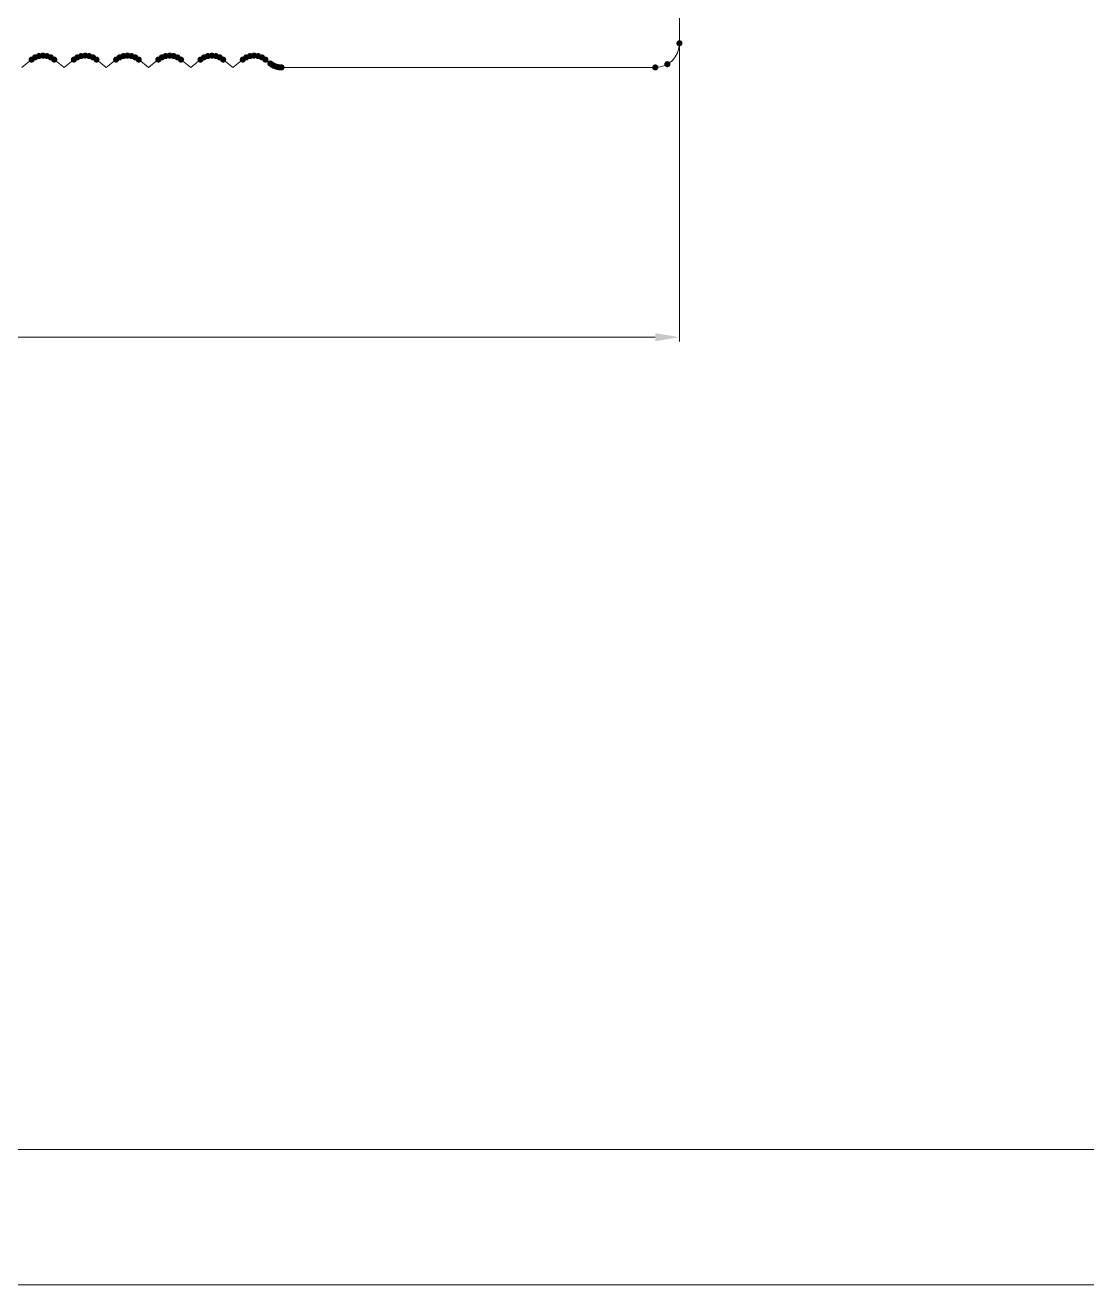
# Model space of a CAD drawing. Header units: millimetres. Extents: x 0 to 588, y 0 to 418.
# Drawn here: x 182.2 to 225.4, y 0 to 51.1 of the extents above; entities that cross this region are included whole.
import ezdxf

# ---------------------------------------------------------------- set-up
doc = ezdxf.new("R2010")
doc.units = ezdxf.units.MM

msp = doc.modelspace()

# ---------------------------------------------------------------- hatches: boundary and pattern name
h = msp.add_hatch(color=0)
edge = h.paths.add_edge_path()
edge.add_arc((208.80986, 50.407804), 0.125009, 0, 360)
h = msp.add_hatch(color=0)
edge = h.paths.add_edge_path()
edge.add_arc((208.80986, 50.407804), 0.125009, 0, 360)
h = msp.add_hatch(color=0)
edge = h.paths.add_edge_path()
edge.add_arc((182.502666, 49.746469), 0.125009, 0, 360)
h = msp.add_hatch(color=0)
edge = h.paths.add_edge_path()
edge.add_arc((182.502666, 49.746469), 0.125009, 0, 360)
h = msp.add_hatch(color=0)
edge = h.paths.add_edge_path()
edge.add_arc((182.642234, 49.834417), 0.125009, 0, 360)
h = msp.add_hatch(color=0)
edge = h.paths.add_edge_path()
edge.add_arc((182.797902, 49.889022), 0.125009, 0, 360)
h = msp.add_hatch(color=0)
edge = h.paths.add_edge_path()
edge.add_arc((182.961826, 49.907534), 0.125009, 0, 360)
h = msp.add_hatch(color=0)
edge = h.paths.add_edge_path()
edge.add_arc((183.125751, 49.889022), 0.125009, 0, 360)
h = msp.add_hatch(color=0)
edge = h.paths.add_edge_path()
edge.add_arc((183.281418, 49.834417), 0.125009, 0, 360)
h = msp.add_hatch(color=0)
edge = h.paths.add_edge_path()
edge.add_arc((183.420986, 49.746469), 0.125009, 0, 360)
h = msp.add_hatch(color=0)
edge = h.paths.add_edge_path()
edge.add_arc((184.217701, 49.746469), 0.125009, 0, 360)
h = msp.add_hatch(color=0)
edge = h.paths.add_edge_path()
edge.add_arc((184.217701, 49.746469), 0.125009, 0, 360)
h = msp.add_hatch(color=0)
edge = h.paths.add_edge_path()
edge.add_arc((184.35727, 49.834417), 0.125009, 0, 360)
h = msp.add_hatch(color=0)
edge = h.paths.add_edge_path()
edge.add_arc((184.512937, 49.889022), 0.125009, 0, 360)
h = msp.add_hatch(color=0)
edge = h.paths.add_edge_path()
edge.add_arc((184.676862, 49.907534), 0.125009, 0, 360)
h = msp.add_hatch(color=0)
edge = h.paths.add_edge_path()
edge.add_arc((184.840787, 49.889022), 0.125009, 0, 360)
h = msp.add_hatch(color=0)
edge = h.paths.add_edge_path()
edge.add_arc((184.996454, 49.834417), 0.125009, 0, 360)
h = msp.add_hatch(color=0)
edge = h.paths.add_edge_path()
edge.add_arc((185.136022, 49.746469), 0.125009, 0, 360)
h = msp.add_hatch(color=0)
edge = h.paths.add_edge_path()
edge.add_arc((185.932737, 49.746469), 0.125009, 0, 360)
h = msp.add_hatch(color=0)
edge = h.paths.add_edge_path()
edge.add_arc((185.932737, 49.746469), 0.125009, 0, 360)
h = msp.add_hatch(color=0)
edge = h.paths.add_edge_path()
edge.add_arc((186.072305, 49.834417), 0.125009, 0, 360)
h = msp.add_hatch(color=0)
edge = h.paths.add_edge_path()
edge.add_arc((186.227972, 49.889022), 0.125009, 0, 360)
h = msp.add_hatch(color=0)
edge = h.paths.add_edge_path()
edge.add_arc((186.391897, 49.907534), 0.125009, 0, 360)
h = msp.add_hatch(color=0)
edge = h.paths.add_edge_path()
edge.add_arc((186.555822, 49.889022), 0.125009, 0, 360)
h = msp.add_hatch(color=0)
edge = h.paths.add_edge_path()
edge.add_arc((186.711489, 49.834417), 0.125009, 0, 360)
h = msp.add_hatch(color=0)
edge = h.paths.add_edge_path()
edge.add_arc((186.851058, 49.746469), 0.125009, 0, 360)
h = msp.add_hatch(color=0)
edge = h.paths.add_edge_path()
edge.add_arc((187.647772, 49.746469), 0.125009, 0, 360)
h = msp.add_hatch(color=0)
edge = h.paths.add_edge_path()
edge.add_arc((187.647772, 49.746469), 0.125009, 0, 360)
h = msp.add_hatch(color=0)
edge = h.paths.add_edge_path()
edge.add_arc((187.78734, 49.834417), 0.125009, 0, 360)
h = msp.add_hatch(color=0)
edge = h.paths.add_edge_path()
edge.add_arc((187.943008, 49.889022), 0.125009, 0, 360)
h = msp.add_hatch(color=0)
edge = h.paths.add_edge_path()
edge.add_arc((188.106932, 49.907534), 0.125009, 0, 360)
h = msp.add_hatch(color=0)
edge = h.paths.add_edge_path()
edge.add_arc((188.270857, 49.889022), 0.125009, 0, 360)
h = msp.add_hatch(color=0)
edge = h.paths.add_edge_path()
edge.add_arc((188.426524, 49.834417), 0.125009, 0, 360)
h = msp.add_hatch(color=0)
edge = h.paths.add_edge_path()
edge.add_arc((188.566093, 49.746469), 0.125009, 0, 360)
h = msp.add_hatch(color=0)
edge = h.paths.add_edge_path()
edge.add_arc((189.362807, 49.746469), 0.125009, 0, 360)
h = msp.add_hatch(color=0)
edge = h.paths.add_edge_path()
edge.add_arc((189.362807, 49.746469), 0.125009, 0, 360)
h = msp.add_hatch(color=0)
edge = h.paths.add_edge_path()
edge.add_arc((189.502376, 49.834417), 0.125009, 0, 360)
h = msp.add_hatch(color=0)
edge = h.paths.add_edge_path()
edge.add_arc((189.658043, 49.889022), 0.125009, 0, 360)
h = msp.add_hatch(color=0)
edge = h.paths.add_edge_path()
edge.add_arc((189.821968, 49.907534), 0.125009, 0, 360)
h = msp.add_hatch(color=0)
edge = h.paths.add_edge_path()
edge.add_arc((189.985892, 49.889022), 0.125009, 0, 360)
h = msp.add_hatch(color=0)
edge = h.paths.add_edge_path()
edge.add_arc((190.14156, 49.834417), 0.125009, 0, 360)
h = msp.add_hatch(color=0)
edge = h.paths.add_edge_path()
edge.add_arc((190.281128, 49.746469), 0.125009, 0, 360)
h = msp.add_hatch(color=0)
edge = h.paths.add_edge_path()
edge.add_arc((191.077843, 49.746469), 0.125009, 0, 360)
h = msp.add_hatch(color=0)
edge = h.paths.add_edge_path()
edge.add_arc((191.077843, 49.746469), 0.125009, 0, 360)
h = msp.add_hatch(color=0)
edge = h.paths.add_edge_path()
edge.add_arc((191.217411, 49.834417), 0.125009, 0, 360)
h = msp.add_hatch(color=0)
edge = h.paths.add_edge_path()
edge.add_arc((191.373078, 49.889022), 0.125009, 0, 360)
h = msp.add_hatch(color=0)
edge = h.paths.add_edge_path()
edge.add_arc((191.537003, 49.907534), 0.125009, 0, 360)
h = msp.add_hatch(color=0)
edge = h.paths.add_edge_path()
edge.add_arc((191.700928, 49.889022), 0.125009, 0, 360)
h = msp.add_hatch(color=0)
edge = h.paths.add_edge_path()
edge.add_arc((191.856595, 49.834417), 0.125009, 0, 360)
h = msp.add_hatch(color=0)
edge = h.paths.add_edge_path()
edge.add_arc((191.996164, 49.746469), 0.125009, 0, 360)
h = msp.add_hatch(color=0)
edge = h.paths.add_edge_path()
edge.add_arc((192.19319, 49.588848), 0.125009, 0, 360)
h = msp.add_hatch(color=0)
edge = h.paths.add_edge_path()
edge.add_arc((192.260499, 49.540947), 0.125009, 0, 360)
h = msp.add_hatch(color=0)
edge = h.paths.add_edge_path()
edge.add_arc((192.332759, 49.500901), 0.125009, 0, 360)
h = msp.add_hatch(color=0)
edge = h.paths.add_edge_path()
edge.add_arc((208.319849, 49.559081), 0.125009, 0, 360)
h = msp.add_hatch(color=0)
edge = h.paths.add_edge_path()
edge.add_arc((192.409055, 49.469217), 0.125009, 0, 360)
h = msp.add_hatch(color=0)
edge = h.paths.add_edge_path()
edge.add_arc((192.488426, 49.446296), 0.125009, 0, 360)
h = msp.add_hatch(color=0)
edge = h.paths.add_edge_path()
edge.add_arc((192.569867, 49.432426), 0.125009, 0, 360)
h = msp.add_hatch(color=0)
edge = h.paths.add_edge_path()
edge.add_arc((192.65235, 49.427784), 0.125009, 0, 360)
h = msp.add_hatch(color=0)
edge = h.paths.add_edge_path()
edge.add_arc((192.65235, 49.427784), 0.125009, 0, 360)
h = msp.add_hatch(color=0)
edge = h.paths.add_edge_path()
edge.add_arc((207.829839, 49.427784), 0.125009, 0, 360)
h = msp.add_hatch(color=1)
h.dxf.hatch_style = 2
h.paths.add_polyline_path([(207.829839, 38.638929), (208.80986, 38.475592), (207.829839, 38.312255)])

# ---------------------------------------------------------------- linework, layer by layer
at = {"color": 0, "lineweight": 0}
for points in [[(0, 0), (588.217808, 0), (588.217808, 417.799564), (0, 417.799564)], [(7.515266, 5.497363), (582.720445, 5.497363), (582.720445, 412.302202), (7.515266, 412.302202)], [(208.80986, 53.592852), (208.80986, 50.407786)], [(182.502666, 49.746452), (182.104309, 49.427766)], [(183.819344, 49.427766), (183.420986, 49.746452)], [(184.217701, 49.746452), (183.819344, 49.427766)], [(185.534379, 49.427766), (185.136022, 49.746452)], [(185.932737, 49.746452), (185.534379, 49.427766)], [(187.249415, 49.427766), (186.851058, 49.746452)], [(187.647772, 49.746452), (187.249415, 49.427766)], [(188.96445, 49.427766), (188.566093, 49.746452)], [(189.362807, 49.746452), (188.96445, 49.427766)], [(190.679486, 49.427766), (190.281128, 49.746452)], [(191.077843, 49.746452), (190.679486, 49.427766)], [(192.19319, 49.588831), (191.996164, 49.746452)], [(207.829839, 49.427766), (192.65235, 49.427766)]]:
    msp.add_lwpolyline(points, close=True, dxfattribs=at)
for points in [[(208.80986, 53.592852), (208.80986, 50.407786)], [(208.80986, 53.592852), (208.80986, 50.407786)], [(207.829839, 49.427766), (208.027348, 49.447677), (208.211307, 49.504781), (208.377778, 49.595138), (208.522818, 49.714807), (208.642488, 49.859848), (208.732845, 50.026318), (208.789949, 50.210278), (208.80986, 50.407786)], [(207.829839, 49.427766), (208.027348, 49.447677), (208.211307, 49.504781), (208.377778, 49.595138), (208.522818, 49.714807), (208.642488, 49.859848), (208.732845, 50.026318), (208.789949, 50.210278), (208.80986, 50.407786)], [(207.829839, 49.427766), (208.027348, 49.447677), (208.211307, 49.504781), (208.377778, 49.595138), (208.522818, 49.714807), (208.642488, 49.859848), (208.732845, 50.026318), (208.789949, 50.210278), (208.80986, 50.407786)], [(207.829839, 49.427766), (208.027348, 49.447677), (208.211307, 49.504781), (208.377778, 49.595138), (208.522818, 49.714807), (208.642488, 49.859848), (208.732845, 50.026318), (208.789949, 50.210278), (208.80986, 50.407786)], [(207.829839, 49.427766), (208.027348, 49.447677), (208.211307, 49.504781), (208.377778, 49.595138), (208.522818, 49.714807), (208.642488, 49.859848), (208.732845, 50.026318), (208.789949, 50.210278), (208.80986, 50.407786)], [(207.829839, 49.427766), (208.027348, 49.447677), (208.211307, 49.504781), (208.377778, 49.595138), (208.522818, 49.714807), (208.642488, 49.859848), (208.732845, 50.026318), (208.789949, 50.210278), (208.80986, 50.407786)], [(207.829839, 49.427766), (208.027348, 49.447677), (208.211307, 49.504781), (208.377778, 49.595138), (208.522818, 49.714807), (208.642488, 49.859848), (208.732845, 50.026318), (208.789949, 50.210278), (208.80986, 50.407786)], [(207.829839, 49.427766), (208.027348, 49.447677), (208.211307, 49.504781), (208.377778, 49.595138), (208.522818, 49.714807), (208.642488, 49.859848), (208.732845, 50.026318), (208.789949, 50.210278), (208.80986, 50.407786)], [(207.829839, 49.427766), (208.027348, 49.447677), (208.211307, 49.504781), (208.377778, 49.595138), (208.522818, 49.714807), (208.642488, 49.859848), (208.732845, 50.026318), (208.789949, 50.210278), (208.80986, 50.407786)], [(207.829839, 49.427766), (208.027348, 49.447677), (208.211307, 49.504781), (208.377778, 49.595138), (208.522818, 49.714807), (208.642488, 49.859848), (208.732845, 50.026318), (208.789949, 50.210278), (208.80986, 50.407786)], [(182.502666, 49.746452), (182.104309, 49.427766)], [(182.104309, 49.427766), (182.502666, 49.746452)], [(183.420986, 49.746452), (183.315466, 49.816918), (183.202, 49.86725), (183.083237, 49.89745), (182.961826, 49.907517), (182.840415, 49.89745), (182.721653, 49.86725), (182.608187, 49.816918), (182.502666, 49.746452)], [(183.420986, 49.746452), (183.315466, 49.816918), (183.202, 49.86725), (183.083237, 49.89745), (182.961826, 49.907517), (182.840415, 49.89745), (182.721653, 49.86725), (182.608187, 49.816918), (182.502666, 49.746452)], [(183.420986, 49.746452), (183.315466, 49.816918), (183.202, 49.86725), (183.083237, 49.89745), (182.961826, 49.907517), (182.840415, 49.89745), (182.721653, 49.86725), (182.608187, 49.816918), (182.502666, 49.746452)], [(183.420986, 49.746452), (183.315466, 49.816918), (183.202, 49.86725), (183.083237, 49.89745), (182.961826, 49.907517), (182.840415, 49.89745), (182.721653, 49.86725), (182.608187, 49.816918), (182.502666, 49.746452)], [(183.420986, 49.746452), (183.315466, 49.816918), (183.202, 49.86725), (183.083237, 49.89745), (182.961826, 49.907517), (182.840415, 49.89745), (182.721653, 49.86725), (182.608187, 49.816918), (182.502666, 49.746452)], [(183.420986, 49.746452), (183.315466, 49.816918), (183.202, 49.86725), (183.083237, 49.89745), (182.961826, 49.907517), (182.840415, 49.89745), (182.721653, 49.86725), (182.608187, 49.816918), (182.502666, 49.746452)], [(183.420986, 49.746452), (183.315466, 49.816918), (183.202, 49.86725), (183.083237, 49.89745), (182.961826, 49.907517), (182.840415, 49.89745), (182.721653, 49.86725), (182.608187, 49.816918), (182.502666, 49.746452)], [(183.420986, 49.746452), (183.315466, 49.816918), (183.202, 49.86725), (183.083237, 49.89745), (182.961826, 49.907517), (182.840415, 49.89745), (182.721653, 49.86725), (182.608187, 49.816918), (182.502666, 49.746452)], [(183.420986, 49.746452), (183.315466, 49.816918), (183.202, 49.86725), (183.083237, 49.89745), (182.961826, 49.907517), (182.840415, 49.89745), (182.721653, 49.86725), (182.608187, 49.816918), (182.502666, 49.746452)], [(183.420986, 49.746452), (183.315466, 49.816918), (183.202, 49.86725), (183.083237, 49.89745), (182.961826, 49.907517), (182.840415, 49.89745), (182.721653, 49.86725), (182.608187, 49.816918), (182.502666, 49.746452)], [(183.819344, 49.427766), (183.420986, 49.746452)], [(183.420986, 49.746452), (183.819344, 49.427766)], [(184.217701, 49.746452), (183.819344, 49.427766)], [(183.819344, 49.427766), (184.217701, 49.746452)], [(185.136022, 49.746452), (185.030501, 49.816918), (184.917035, 49.86725), (184.798273, 49.89745), (184.676862, 49.907517), (184.555451, 49.89745), (184.436688, 49.86725), (184.323222, 49.816918), (184.217701, 49.746452)], [(185.136022, 49.746452), (185.030501, 49.816918), (184.917035, 49.86725), (184.798273, 49.89745), (184.676862, 49.907517), (184.555451, 49.89745), (184.436688, 49.86725), (184.323222, 49.816918), (184.217701, 49.746452)], [(185.136022, 49.746452), (185.030501, 49.816918), (184.917035, 49.86725), (184.798273, 49.89745), (184.676862, 49.907517), (184.555451, 49.89745), (184.436688, 49.86725), (184.323222, 49.816918), (184.217701, 49.746452)], [(185.136022, 49.746452), (185.030501, 49.816918), (184.917035, 49.86725), (184.798273, 49.89745), (184.676862, 49.907517), (184.555451, 49.89745), (184.436688, 49.86725), (184.323222, 49.816918), (184.217701, 49.746452)], [(185.136022, 49.746452), (185.030501, 49.816918), (184.917035, 49.86725), (184.798273, 49.89745), (184.676862, 49.907517), (184.555451, 49.89745), (184.436688, 49.86725), (184.323222, 49.816918), (184.217701, 49.746452)], [(185.136022, 49.746452), (185.030501, 49.816918), (184.917035, 49.86725), (184.798273, 49.89745), (184.676862, 49.907517), (184.555451, 49.89745), (184.436688, 49.86725), (184.323222, 49.816918), (184.217701, 49.746452)], [(185.136022, 49.746452), (185.030501, 49.816918), (184.917035, 49.86725), (184.798273, 49.89745), (184.676862, 49.907517), (184.555451, 49.89745), (184.436688, 49.86725), (184.323222, 49.816918), (184.217701, 49.746452)], [(185.136022, 49.746452), (185.030501, 49.816918), (184.917035, 49.86725), (184.798273, 49.89745), (184.676862, 49.907517), (184.555451, 49.89745), (184.436688, 49.86725), (184.323222, 49.816918), (184.217701, 49.746452)], [(185.136022, 49.746452), (185.030501, 49.816918), (184.917035, 49.86725), (184.798273, 49.89745), (184.676862, 49.907517), (184.555451, 49.89745), (184.436688, 49.86725), (184.323222, 49.816918), (184.217701, 49.746452)], [(185.136022, 49.746452), (185.030501, 49.816918), (184.917035, 49.86725), (184.798273, 49.89745), (184.676862, 49.907517), (184.555451, 49.89745), (184.436688, 49.86725), (184.323222, 49.816918), (184.217701, 49.746452)], [(185.534379, 49.427766), (185.136022, 49.746452)], [(185.136022, 49.746452), (185.534379, 49.427766)], [(185.932737, 49.746452), (185.534379, 49.427766)], [(185.534379, 49.427766), (185.932737, 49.746452)], [(186.851058, 49.746452), (186.745537, 49.816918), (186.632071, 49.86725), (186.513308, 49.89745), (186.391897, 49.907517), (186.270486, 49.89745), (186.151723, 49.86725), (186.038258, 49.816918), (185.932737, 49.746452)], [(186.851058, 49.746452), (186.745537, 49.816918), (186.632071, 49.86725), (186.513308, 49.89745), (186.391897, 49.907517), (186.270486, 49.89745), (186.151723, 49.86725), (186.038258, 49.816918), (185.932737, 49.746452)], [(186.851058, 49.746452), (186.745537, 49.816918), (186.632071, 49.86725), (186.513308, 49.89745), (186.391897, 49.907517), (186.270486, 49.89745), (186.151723, 49.86725), (186.038258, 49.816918), (185.932737, 49.746452)], [(186.851058, 49.746452), (186.745537, 49.816918), (186.632071, 49.86725), (186.513308, 49.89745), (186.391897, 49.907517), (186.270486, 49.89745), (186.151723, 49.86725), (186.038258, 49.816918), (185.932737, 49.746452)], [(186.851058, 49.746452), (186.745537, 49.816918), (186.632071, 49.86725), (186.513308, 49.89745), (186.391897, 49.907517), (186.270486, 49.89745), (186.151723, 49.86725), (186.038258, 49.816918), (185.932737, 49.746452)], [(186.851058, 49.746452), (186.745537, 49.816918), (186.632071, 49.86725), (186.513308, 49.89745), (186.391897, 49.907517), (186.270486, 49.89745), (186.151723, 49.86725), (186.038258, 49.816918), (185.932737, 49.746452)], [(186.851058, 49.746452), (186.745537, 49.816918), (186.632071, 49.86725), (186.513308, 49.89745), (186.391897, 49.907517), (186.270486, 49.89745), (186.151723, 49.86725), (186.038258, 49.816918), (185.932737, 49.746452)], [(186.851058, 49.746452), (186.745537, 49.816918), (186.632071, 49.86725), (186.513308, 49.89745), (186.391897, 49.907517), (186.270486, 49.89745), (186.151723, 49.86725), (186.038258, 49.816918), (185.932737, 49.746452)], [(186.851058, 49.746452), (186.745537, 49.816918), (186.632071, 49.86725), (186.513308, 49.89745), (186.391897, 49.907517), (186.270486, 49.89745), (186.151723, 49.86725), (186.038258, 49.816918), (185.932737, 49.746452)], [(186.851058, 49.746452), (186.745537, 49.816918), (186.632071, 49.86725), (186.513308, 49.89745), (186.391897, 49.907517), (186.270486, 49.89745), (186.151723, 49.86725), (186.038258, 49.816918), (185.932737, 49.746452)], [(187.249415, 49.427766), (186.851058, 49.746452)], [(186.851058, 49.746452), (187.249415, 49.427766)], [(187.647772, 49.746452), (187.249415, 49.427766)], [(187.249415, 49.427766), (187.647772, 49.746452)], [(188.566093, 49.746452), (188.460572, 49.816918), (188.347106, 49.86725), (188.228343, 49.89745), (188.106932, 49.907517), (187.985521, 49.89745), (187.866759, 49.86725), (187.753293, 49.816918), (187.647772, 49.746452)], [(188.566093, 49.746452), (188.460572, 49.816918), (188.347106, 49.86725), (188.228343, 49.89745), (188.106932, 49.907517), (187.985521, 49.89745), (187.866759, 49.86725), (187.753293, 49.816918), (187.647772, 49.746452)], [(188.566093, 49.746452), (188.460572, 49.816918), (188.347106, 49.86725), (188.228343, 49.89745), (188.106932, 49.907517), (187.985521, 49.89745), (187.866759, 49.86725), (187.753293, 49.816918), (187.647772, 49.746452)], [(188.566093, 49.746452), (188.460572, 49.816918), (188.347106, 49.86725), (188.228343, 49.89745), (188.106932, 49.907517), (187.985521, 49.89745), (187.866759, 49.86725), (187.753293, 49.816918), (187.647772, 49.746452)], [(188.566093, 49.746452), (188.460572, 49.816918), (188.347106, 49.86725), (188.228343, 49.89745), (188.106932, 49.907517), (187.985521, 49.89745), (187.866759, 49.86725), (187.753293, 49.816918), (187.647772, 49.746452)], [(188.566093, 49.746452), (188.460572, 49.816918), (188.347106, 49.86725), (188.228343, 49.89745), (188.106932, 49.907517), (187.985521, 49.89745), (187.866759, 49.86725), (187.753293, 49.816918), (187.647772, 49.746452)], [(188.566093, 49.746452), (188.460572, 49.816918), (188.347106, 49.86725), (188.228343, 49.89745), (188.106932, 49.907517), (187.985521, 49.89745), (187.866759, 49.86725), (187.753293, 49.816918), (187.647772, 49.746452)], [(188.566093, 49.746452), (188.460572, 49.816918), (188.347106, 49.86725), (188.228343, 49.89745), (188.106932, 49.907517), (187.985521, 49.89745), (187.866759, 49.86725), (187.753293, 49.816918), (187.647772, 49.746452)], [(188.566093, 49.746452), (188.460572, 49.816918), (188.347106, 49.86725), (188.228343, 49.89745), (188.106932, 49.907517), (187.985521, 49.89745), (187.866759, 49.86725), (187.753293, 49.816918), (187.647772, 49.746452)], [(188.566093, 49.746452), (188.460572, 49.816918), (188.347106, 49.86725), (188.228343, 49.89745), (188.106932, 49.907517), (187.985521, 49.89745), (187.866759, 49.86725), (187.753293, 49.816918), (187.647772, 49.746452)], [(188.96445, 49.427766), (188.566093, 49.746452)], [(188.566093, 49.746452), (188.96445, 49.427766)], [(189.362807, 49.746452), (188.96445, 49.427766)], [(188.96445, 49.427766), (189.362807, 49.746452)], [(190.281128, 49.746452), (190.175607, 49.816918), (190.062141, 49.86725), (189.943379, 49.89745), (189.821968, 49.907517), (189.700557, 49.89745), (189.581794, 49.86725), (189.468328, 49.816918), (189.362807, 49.746452)], [(190.281128, 49.746452), (190.175607, 49.816918), (190.062141, 49.86725), (189.943379, 49.89745), (189.821968, 49.907517), (189.700557, 49.89745), (189.581794, 49.86725), (189.468328, 49.816918), (189.362807, 49.746452)], [(190.281128, 49.746452), (190.175607, 49.816918), (190.062141, 49.86725), (189.943379, 49.89745), (189.821968, 49.907517), (189.700557, 49.89745), (189.581794, 49.86725), (189.468328, 49.816918), (189.362807, 49.746452)], [(190.281128, 49.746452), (190.175607, 49.816918), (190.062141, 49.86725), (189.943379, 49.89745), (189.821968, 49.907517), (189.700557, 49.89745), (189.581794, 49.86725), (189.468328, 49.816918), (189.362807, 49.746452)], [(190.281128, 49.746452), (190.175607, 49.816918), (190.062141, 49.86725), (189.943379, 49.89745), (189.821968, 49.907517), (189.700557, 49.89745), (189.581794, 49.86725), (189.468328, 49.816918), (189.362807, 49.746452)], [(190.281128, 49.746452), (190.175607, 49.816918), (190.062141, 49.86725), (189.943379, 49.89745), (189.821968, 49.907517), (189.700557, 49.89745), (189.581794, 49.86725), (189.468328, 49.816918), (189.362807, 49.746452)], [(190.281128, 49.746452), (190.175607, 49.816918), (190.062141, 49.86725), (189.943379, 49.89745), (189.821968, 49.907517), (189.700557, 49.89745), (189.581794, 49.86725), (189.468328, 49.816918), (189.362807, 49.746452)], [(190.281128, 49.746452), (190.175607, 49.816918), (190.062141, 49.86725), (189.943379, 49.89745), (189.821968, 49.907517), (189.700557, 49.89745), (189.581794, 49.86725), (189.468328, 49.816918), (189.362807, 49.746452)], [(190.281128, 49.746452), (190.175607, 49.816918), (190.062141, 49.86725), (189.943379, 49.89745), (189.821968, 49.907517), (189.700557, 49.89745), (189.581794, 49.86725), (189.468328, 49.816918), (189.362807, 49.746452)], [(190.281128, 49.746452), (190.175607, 49.816918), (190.062141, 49.86725), (189.943379, 49.89745), (189.821968, 49.907517), (189.700557, 49.89745), (189.581794, 49.86725), (189.468328, 49.816918), (189.362807, 49.746452)], [(190.679486, 49.427766), (190.281128, 49.746452)], [(190.281128, 49.746452), (190.679486, 49.427766)], [(191.077843, 49.746452), (190.679486, 49.427766)], [(190.679486, 49.427766), (191.077843, 49.746452)], [(191.996164, 49.746452), (191.890643, 49.816918), (191.777177, 49.86725), (191.658414, 49.89745), (191.537003, 49.907517), (191.415592, 49.89745), (191.29683, 49.86725), (191.183364, 49.816918), (191.077843, 49.746452)], [(191.996164, 49.746452), (191.890643, 49.816918), (191.777177, 49.86725), (191.658414, 49.89745), (191.537003, 49.907517), (191.415592, 49.89745), (191.29683, 49.86725), (191.183364, 49.816918), (191.077843, 49.746452)], [(191.996164, 49.746452), (191.890643, 49.816918), (191.777177, 49.86725), (191.658414, 49.89745), (191.537003, 49.907517), (191.415592, 49.89745), (191.29683, 49.86725), (191.183364, 49.816918), (191.077843, 49.746452)], [(191.996164, 49.746452), (191.890643, 49.816918), (191.777177, 49.86725), (191.658414, 49.89745), (191.537003, 49.907517), (191.415592, 49.89745), (191.29683, 49.86725), (191.183364, 49.816918), (191.077843, 49.746452)], [(191.996164, 49.746452), (191.890643, 49.816918), (191.777177, 49.86725), (191.658414, 49.89745), (191.537003, 49.907517), (191.415592, 49.89745), (191.29683, 49.86725), (191.183364, 49.816918), (191.077843, 49.746452)], [(191.996164, 49.746452), (191.890643, 49.816918), (191.777177, 49.86725), (191.658414, 49.89745), (191.537003, 49.907517), (191.415592, 49.89745), (191.29683, 49.86725), (191.183364, 49.816918), (191.077843, 49.746452)], [(191.996164, 49.746452), (191.890643, 49.816918), (191.777177, 49.86725), (191.658414, 49.89745), (191.537003, 49.907517), (191.415592, 49.89745), (191.29683, 49.86725), (191.183364, 49.816918), (191.077843, 49.746452)], [(191.996164, 49.746452), (191.890643, 49.816918), (191.777177, 49.86725), (191.658414, 49.89745), (191.537003, 49.907517), (191.415592, 49.89745), (191.29683, 49.86725), (191.183364, 49.816918), (191.077843, 49.746452)], [(191.996164, 49.746452), (191.890643, 49.816918), (191.777177, 49.86725), (191.658414, 49.89745), (191.537003, 49.907517), (191.415592, 49.89745), (191.29683, 49.86725), (191.183364, 49.816918), (191.077843, 49.746452)], [(191.996164, 49.746452), (191.890643, 49.816918), (191.777177, 49.86725), (191.658414, 49.89745), (191.537003, 49.907517), (191.415592, 49.89745), (191.29683, 49.86725), (191.183364, 49.816918), (191.077843, 49.746452)], [(192.19319, 49.588831), (191.996164, 49.746452)], [(191.996164, 49.746452), (192.19319, 49.588831)], [(192.19319, 49.588831), (192.296445, 49.519679), (192.409055, 49.4692), (192.528522, 49.438271), (192.65235, 49.427766)], [(192.19319, 49.588831), (192.296445, 49.519679), (192.409055, 49.4692), (192.528522, 49.438271), (192.65235, 49.427766)], [(192.19319, 49.588831), (192.296445, 49.519679), (192.409055, 49.4692), (192.528522, 49.438271), (192.65235, 49.427766)], [(192.19319, 49.588831), (192.296445, 49.519679), (192.409055, 49.4692), (192.528522, 49.438271), (192.65235, 49.427766)], [(192.19319, 49.588831), (192.296445, 49.519679), (192.409055, 49.4692), (192.528522, 49.438271), (192.65235, 49.427766)], [(192.19319, 49.588831), (192.296445, 49.519679), (192.409055, 49.4692), (192.528522, 49.438271), (192.65235, 49.427766)], [(192.19319, 49.588831), (192.296445, 49.519679), (192.409055, 49.4692), (192.528522, 49.438271), (192.65235, 49.427766)], [(192.19319, 49.588831), (192.296445, 49.519679), (192.409055, 49.4692), (192.528522, 49.438271), (192.65235, 49.427766)], [(192.19319, 49.588831), (192.296445, 49.519679), (192.409055, 49.4692), (192.528522, 49.438271), (192.65235, 49.427766)], [(192.19319, 49.588831), (192.296445, 49.519679), (192.409055, 49.4692), (192.528522, 49.438271), (192.65235, 49.427766)], [(207.829839, 49.427766), (192.65235, 49.427766)], [(207.829839, 49.427766), (192.65235, 49.427766)]]:
    msp.add_lwpolyline(points, dxfattribs=at)
at = {"color": 1, "lineweight": 0}
for points in [[(208.80986, 51.939068), (208.80986, 38.299189)], [(207.829839, 38.475592), (141.076579, 38.475592)]]:
    msp.add_lwpolyline(points, dxfattribs=at)

doc.saveas('drawing.dxf')
